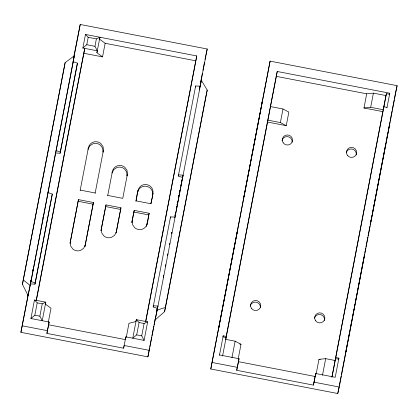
<?xml version="1.0" encoding="UTF-8"?>
<svg xmlns="http://www.w3.org/2000/svg" width="418" height="418" viewBox="0 0 418 418"><rect width="100%" height="100%" fill="white"/><g stroke="black" fill="none" stroke-linecap="round" stroke-linejoin="round"><path stroke-width="0.63" d="M78.459 199.616L70.297 242.106L70.605 245.899L72.842 249.065A7.749 7.613 12.5 0 0 80.324 250.507L83.569 248.402L85.262 244.995L93.418 202.505L78.459 199.616L70.052 243.124M103.392 150.501L103.079 146.708L100.848 143.541A7.749 7.613 12.5 0 0 93.366 142.099C90.225 143.081 88.423 146.138 88.057 149.268L89.755 145.861L93 143.755A7.749 7.613 12.5 0 1 100.477 145.198L102.713 148.364L103.021 152.157L103.392 150.501L95.105 193.377M101.365 229.001L101.678 232.795L103.91 235.961A7.749 7.613 12.5 0 0 111.392 237.403L114.636 235.297L116.329 231.891L120.959 207.788L105.994 204.898L100.999 230.652L105.994 204.898M127.385 174.238L127.072 170.445L124.841 167.284A7.749 7.613 12.5 0 0 117.359 165.836C114.218 166.819 112.416 169.875 112.05 173.005L113.748 169.598L116.993 167.493A7.749 7.613 12.5 0 1 124.475 168.935L126.706 172.101L127.015 175.894L127.385 174.238L122.756 198.341L107.792 195.452M132.208 220.829L132.516 224.623L134.753 227.789A7.749 7.613 12.5 0 0 142.23 229.231C148.792 227.005 147.554 218.551 149.179 213.274L134.215 210.385L131.842 222.486L134.215 210.385M150.976 203.566C151.661 198.618 154.879 191.966 150.083 188.006A7.749 7.613 12.5 0 0 142.601 186.564C136.461 188.565 137.229 196.303 135.892 201.293M138.029 190.42L136.022 200.865L150.987 203.754C151.436 198.252 155.71 190.859 150.449 186.355A7.749 7.613 12.5 0 0 142.966 184.908C139.831 185.89 138.024 188.946 137.663 192.076M22.431 284.271L65.13 62.653L74.331 55.803L30.216 285.525L28.001 295.453L22.431 284.271L65.13 62.653M157.701 306.864L147.904 356.862L20.9 332.336L28.163 294.507M42.819 218.206L43.064 216.921M73.97 55.986L80.214 24.474L207.218 49L199.846 87.378M20.9 332.336L30.446 283.618M80.214 24.474L73.333 60.297L74.331 55.803M30.942 281.528L48.018 192.599L52.287 194.041L35.211 282.97L34.945 284.151L30.415 283.89L30.942 281.528L35.211 282.97M149.346 350.357L124.198 345.503L123.597 348.22L46.889 333.407L49.152 322.043L30.916 318.526L34.475 299.999L45.792 302.183L42.234 320.71L39.867 316.186L42.239 303.834L45.792 302.183L45.374 304.074L51.006 308.244L48.305 322.299M85.471 34.459L88.203 37.322L96.38 38.9L99.933 37.239L99.515 39.12L105.148 43.289L102.535 56.885L96.903 52.715L97.326 50.824L82.863 48.033L85.471 34.459L196.758 55.944L145.762 321.489M36.152 300.72L71.483 116.716M71.734 115.431L84.749 48.394L36.361 300.364M30.916 318.526L34.84 315.214L37.212 302.867L34.475 299.999M82.863 48.033L86.782 44.721L88.203 37.322M97.326 50.824L94.954 46.304L96.38 38.9M96.903 52.715L99.933 37.239M46.889 333.407L49.152 322.043M80.141 190.488L88.428 147.611M93.418 202.505L84.896 246.651L85.262 244.995M107.666 195.838L112.421 171.349M116.084 232.91L120.959 207.788M146.394 226.582L149.179 213.274M123.597 348.22L125.86 336.856L144.09 340.377L147.648 321.85L136.331 319.665L135.913 321.557L128.969 323.297L126.273 337.352M136.696 334.886L139.069 322.534L136.331 319.665L132.772 338.193L136.696 334.886L141.723 335.853L144.09 340.377M141.723 335.853L144.095 323.506L147.648 321.85M145.553 321.844L196.758 55.944M153.176 306.979L153.437 305.798L157.973 306.054L157.45 308.421L153.176 306.979L170.518 216.869L175.048 217.13M178.314 176.062L178.575 174.881L183.1 175.137L182.577 177.498L178.314 176.062L195.65 85.951L200.175 86.212M147.904 356.862L149.628 347.886M149.874 346.6L151.724 336.981M151.969 335.701L153.819 326.082M154.064 324.802L155.047 319.671M156.651 311.337L157.513 306.849M171.547 233.751L171.793 232.471M174.996 215.798L175.612 212.595M176.229 209.387L176.474 208.107M177.091 204.898L177.702 201.69M178.319 198.487L178.935 195.279M179.181 193.999L179.797 190.791M200.854 81.149L202.333 73.453M202.944 70.25L204.423 62.554M205.039 59.351L205.776 55.5M156.63 311.661L157.241 308.463M163.26 277.108L163.506 275.828M165.35 266.229L165.596 264.949M167.44 255.351L167.686 254.071M169.525 244.473L169.771 243.192M171.615 233.594L171.861 232.314M175.053 215.678L175.67 212.48M176.652 207.359L176.898 206.079M177.143 204.799L177.76 201.601M178.742 196.481L178.988 195.201M179.233 193.921L179.844 190.723M180.827 185.602L181.072 184.322M181.318 183.042L181.934 179.844M163.469 277.071L163.715 275.791M165.559 266.198L165.805 264.918M167.644 255.32L167.89 254.039M174.902 217.276L182.52 177.603M182.697 176.861L182.943 175.581M199.355 89.938L199.652 88.574M157.22 310.046L201.335 80.329L207.218 90.089L165.476 307.455L164.546 311.713L155.031 319.979L157.22 310.046L165.476 307.455M164.546 311.713L206.158 94.985M210.782 369L270.096 61.138L397.1 85.664L339.228 387.021L337.786 393.526L210.782 369L270.096 61.138M219.429 355.373L223.217 335.8L226.363 336.406L277.238 71.483L389.78 93.219L386.943 107.839M225.657 339.332L270.415 106.553L282.991 108.983L288.859 112.087L286.246 125.672L267.384 122.03M270.357 106.553L277.238 71.483M222.569 355.979L226.363 336.406M231.948 357.777L235.135 341.187L225.704 339.364M286.246 125.672L280.379 122.568L282.991 108.983M238.187 358.968L241.003 344.291L235.135 341.187M331.97 377.104L335.764 357.531L338.904 358.142L335.231 377.282L315.736 373.52L313.422 385.119L236.719 370.311L239.033 358.707L219.539 354.945M236.719 370.311L239.033 358.707M385.981 95.565L382.841 111.632L363.979 107.99L366.701 93.815L373.41 93.136L385.981 95.565L386.399 93.674L389.545 94.28L389.78 93.219M313.422 385.119L315.736 373.52M316.149 374.021L318.971 359.344L325.674 358.67L335.105 360.488M363.979 107.99L370.688 107.311L373.41 93.136M322.487 375.26L325.674 358.67M331.918 377.078L382.841 111.632M335.764 357.531L386.399 93.674M337.786 393.526L339.019 387.115M339.264 385.83L340.247 380.699M340.498 379.419L341.109 376.21M341.36 374.93L347.76 341.59M348.006 340.304L349.856 330.69M350.101 329.405L351.946 319.786M352.191 318.506L354.041 308.886M354.286 307.606L354.903 304.398M355.148 303.118L356.131 297.987M356.382 296.707L356.993 293.499M357.244 292.219L358.226 287.088M358.472 285.802L360.321 276.188M360.567 274.903L362.411 265.289M362.657 264.004L364.506 254.384M364.752 253.104L365.74 247.973M365.985 246.693L367.83 237.074M368.075 235.794L369.925 226.175M370.17 224.894L372.015 215.275M372.266 213.99L374.11 204.376M374.356 203.091L376.205 193.471M376.451 192.191L378.295 182.572M378.541 181.292L380.39 171.673M380.636 170.392L382.486 160.773M382.731 159.493L384.576 149.874M384.821 148.589L385.809 143.463M386.054 142.177L386.671 138.975M386.916 137.689L387.899 132.558M388.15 131.278L389.994 121.659M390.24 120.379L392.089 110.76M392.335 109.479L394.179 99.86M394.425 98.58L395.538 92.806M345.916 351.642L364.214 256.642M28.001 295.453L28.612 292.255M30.702 281.377L30.948 280.097M32.792 270.498L33.038 269.218M30.906 281.335L31.151 280.055M32.996 270.456L33.241 269.176M47.898 192.755L55.516 153.082M72.967 62.219L73.213 60.939M56.096 150.611L73.171 61.686L77.434 63.128L60.359 152.053L60.098 153.234L55.568 152.978L56.096 150.611L60.359 152.053M34.945 284.151L52.287 194.041M60.098 153.234L77.434 63.128M206.278 94.343L207.218 90.089M70.052 243.208L70.297 242.106M116.084 232.993L116.329 231.891M152.627 194.966L152.993 193.309M146.807 225.375L147.173 223.719M125.86 336.856L125.254 339.573L48.551 324.765M195.389 87.137L195.65 85.951M205.907 54.91L207.218 49M170.257 218.05L170.518 216.869M199.668 87.843L199.935 86.63M200.337 84.823L201.335 80.329M261.955 102.974L262.478 100.607L243.929 196.841L244.452 194.474M236.813 233.892L237.34 231.525L218.786 327.759L219.314 325.392M223.217 335.8L222.982 336.866L226.122 337.472M383.677 107.849L383.917 106.783L387.058 107.389M395.658 92.164L397.1 85.664M389.487 125.134L370.933 221.362L371.461 219.001M338.904 358.142L338.669 359.203L335.529 358.597M345.926 351.69L346.318 349.918M105.148 43.289L195.681 60.793M276.162 76.332L366.701 93.815M86.782 44.721L94.954 46.304M370.688 107.311L383.259 109.741M83.673 53.243L102.535 56.885M267.807 120.138L280.379 122.568M80.266 190.101L95.231 192.991M78.088 201.272L93.052 204.162M105.629 206.555L120.593 209.444M133.844 212.041L148.808 214.93M37.212 302.867L42.239 303.834M139.069 322.534L144.095 323.506M239.749 344.051L241.003 344.291M318.971 359.344L320.225 359.59M34.84 315.214L39.867 316.186M238.375 361.664L315.083 376.477M22.342 325.836L47.49 330.69M212.224 362.5L237.372 367.354M314.08 382.167L339.228 387.021M23.387 280.018L30.216 285.525M282.014 140.673A5.12 5.032 12.5 0 1 287.772 136.665A5.12 5.032 12.5 0 1 292.14 142.177M346.25 152.627A5.12 5.032 12.5 0 1 352.343 149.132A5.12 5.032 12.5 0 1 356.204 154.994M250.23 306.169A5.12 5.032 12.5 0 1 255.994 302.162A5.12 5.032 12.5 0 1 260.357 307.679M314.467 318.129A5.12 5.032 12.5 0 1 320.559 314.634A5.12 5.032 12.5 0 1 324.425 320.496M251.396 308.322A5.12 5.032 12.5 0 0 260.236 307.732A5.12 5.032 12.5 0 0 255.236 300.49A5.12 5.032 12.5 0 0 251.396 308.322M315.533 320.674A5.12 5.032 12.5 0 0 324.373 320.089A5.12 5.032 12.5 0 0 319.378 312.847A5.12 5.032 12.5 0 0 315.533 320.674M283.185 142.794A5.12 5.032 12.5 0 0 292.025 142.204A5.12 5.032 12.5 0 0 287.025 134.962A5.12 5.032 12.5 0 0 283.185 142.794M347.311 155.203A5.12 5.032 12.5 0 0 356.152 154.613A5.12 5.032 12.5 0 0 351.151 147.371A5.12 5.032 12.5 0 0 347.311 155.203"/></g></svg>
